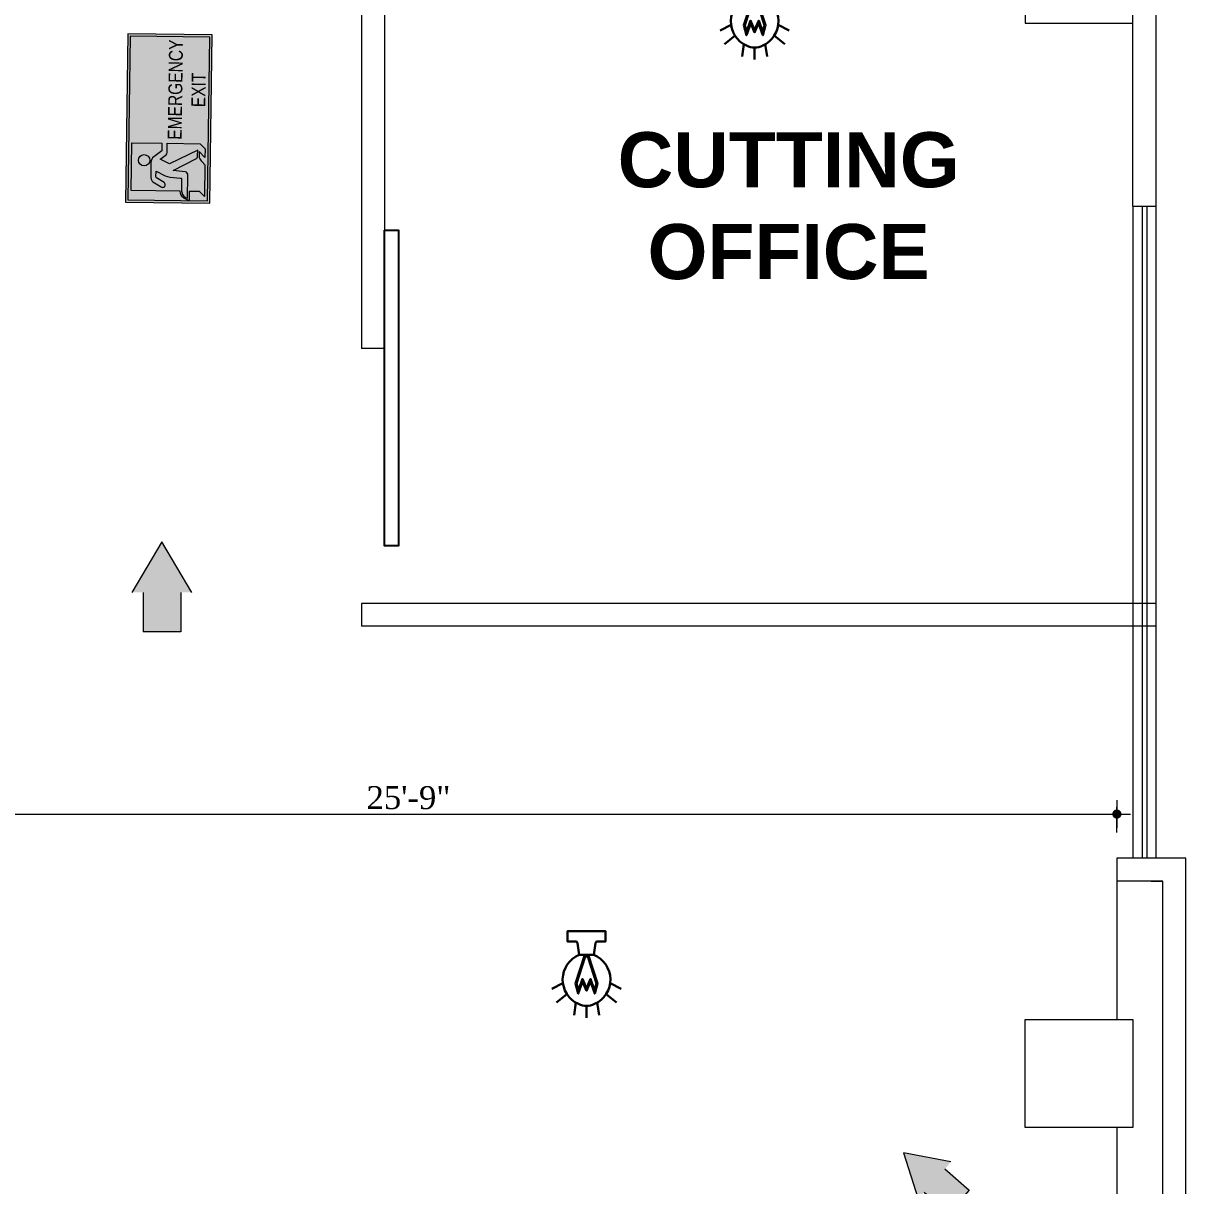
# Model space of a CAD drawing. Header units: inches. Extents: x -250485 to 735580, y -140410 to 288049.
# Drawn here: x 43845.2 to 44098.4, y 21421.7 to 21674.9 of the extents above; entities that cross this region are included whole.
import ezdxf

# ---------------------------------------------------------------- set-up
doc = ezdxf.new("R2010")
doc.units = ezdxf.units.IN
doc.header["$MEASUREMENT"] = 0
doc.header["$PDMODE"] = 35
doc.layers.get('0').update_dxf_attribs({"lineweight": 0})
doc.layers.get('Defpoints').update_dxf_attribs({"lineweight": 0})
doc.layers.add('A Door', color=10, linetype='Continuous')
doc.layers.add('A Furniture', color=7, linetype='Continuous')
for name, color, linetype, lineweight in [('COLUMN-2', 102, 'Continuous', 0), ('DIM 01', 250, 'Continuous', 9), ('DIM_WORKING', 7, 'Continuous', 0), ('Emergency Light', 251, 'Continuous', 15), ('evacuation plan', 162, 'Continuous', 13), ('Layer1', 134, 'Continuous', 0), ('WALL (I)', 7, 'Continuous', 0), ('window', 140, 'Continuous', 0)]:
    doc.layers.add(name, color=color, linetype=linetype, lineweight=lineweight)
doc.styles.add('DIM-3', font='arial.ttf', dxfattribs={"width": 0.8, "height": 6})
doc.styles.add('REG', font='times.ttf')
doc.styles.get("Standard").update_dxf_attribs({"font": 'arialbd.ttf', "height": 24})
doc.dimstyles.new('Dim-Pres', dxfattribs={"dimtxt": 5.5, "dimasz": 2, "dimexe": 1.5, "dimexo": 1.5, "dimgap": 1, "dimtad": 3, "dimdec": 0, "dimzin": 3, "dimdsep": 46, "dimlunit": 4, "dimtxsty": 'REG', "dimblk": 'point', "dimcen": 2, "dimclrd": 256, "dimclre": 256, "dimclrt": 7, "dimadec": 0, "dimazin": 0, "dimtfac": 0.75, "dimtdec": 0, "dimtmove": 1, "dimatfit": 3, "dimldrblk": 'point', "dimfxl": 0, "dimtolj": 1, "dimtzin": 0, "dimlwd": -1, "dimlwe": -1, "dimarcsym": 1})

# ---------------------------------------------------------------- blocks, each defined once
blk = doc.blocks.new('A$C16DB04AD')
at = {"layer": 'Emergency Light', "color": 154, "lineweight": 30}
for p, q in [((-6.537825528983376, -14.3932823043433), (-9.586205916086328, -15.97797261748929)), ((6.53782552893972, -14.3932823043433), (9.58620591602812, -15.97797261748929)), ((-5.430884954985231, -17.39914926863275), (-8.325307155027986, -19.7678718053503)), ((5.430884954927024, -17.39914926863275), (8.32530715498433, -19.7678718053503)), ((-2.947855078673456, -19.77826723671751), (-3.460393636632944, -23.21708098362433)), ((-2.91038304567337e-11, -20.70360844238894), (-2.91038304567337e-11, -24)), ((2.9478550786298, -19.77826723671751), (3.460393636589288, -23.21708098362433))]:
    blk.add_line(p, q, dxfattribs=at)
blk.add_lwpolyline([(-1.99680266190262, -6.567560826137196), (-2.489697232274921, -3.279178763215896, 0.3712780056704896), (-2.944603238065611, -2.887376694125123), (-5.249217542688712, -2.887376694125123), (-5.249217542688712, 0), (5.249217542688712, 0), (5.249217542688712, -2.887376694125123), (2.944603238065611, -2.887376694125123, 0.3712780056704896), (2.489697232274921, -3.279178763215896), (1.99680266190262, -6.567560826137196)], format="xyb", dxfattribs=at)
at = {"layer": 'Emergency Light', "color": 1, "lineweight": 30}
blk.add_lwpolyline([(-0.4329040910961339, -6.573705076996703), (-3.010552231469774, -14.48153607931454), (-2.28318827264593, -17.27446631714702), (-1.096346872873255, -13.9076215242967), (0, -16.50271311466349), (1.096346872873255, -13.9076215242967), (2.283188272660482, -17.27446631714702), (3.010552231469774, -14.48153607931454), (0.4273372012394248, -6.573705076996703)], dxfattribs=at)
blk.add_lwpolyline([(0.4273372012394248, -7.282025628781412, 0.6903614861504281), (-0.4329040910961339, -7.282025628781412), (-2.747414040059084, -14.4957025636686), (-2.247088542950223, -16.41685110662365), (-1.117494048405206, -13.21240496687824), (0, -15.85755266516935), (1.117494048405206, -13.21240496687824), (2.247088542950223, -16.41685110662365), (2.747414040073636, -14.4957025636686), (0.4273372012394248, -7.282025628781412)], format="xyb", dxfattribs=at)
at = {"layer": 'Emergency Light', "color": 154, "lineweight": 30}
blk.add_lwpolyline([(-2.021739374991739, -6.577722929127049), (1.99680266190262, -6.567560826137196)], dxfattribs=at)
for centre, radius, start, end in [((0.7757337109651417, -13.40674541570479), 7.379797001880024, 112.0671366794404, 245.9766584055333), ((-0.7757337109651417, -13.40674541570479), 7.379797001880024, 294.0233415944667, 67.93286331978692), ((-2.91038304567337e-11, -15.96131014602724), 4.742298296318141, 241.9689034068913, 298.0310965931087)]:
    blk.add_arc(centre, radius, start, end, dxfattribs=at)
blk = doc.blocks.new('WFE')
h = blk.add_hatch(color=255)
h.dxf.hatch_style = 1
h.paths.add_polyline_path([(-267898.1433733634, 138466.6514673265), (-267925.2152210808, 138466.6514673265), (-267925.2152210808, 138453.1155434678), (-267898.1433733634, 138453.1155434678)])
at = {"true_color": 0x00823c}
h = blk.add_hatch(color=116, dxfattribs=at)
h.dxf.hatch_style = 1
h.paths.add_polyline_path([(-267898.5258756561, 138466.2689650339), (-267924.8327187882, 138466.2689650339), (-267924.8327187882, 138453.4980457604), (-267898.5258756561, 138453.4980457604)])
h = blk.add_hatch(color=7)
h.dxf.hatch_style = 1
edge = h.paths.add_edge_path()
edge.add_line((-267915.6744491205, 138465.7634431905), (-267915.6727486578, 138460.9573687248))
edge.add_line((-267915.6727486578, 138460.9573687248), (-267916.8895614333, 138460.9544870083))
edge.add_line((-267916.8895614333, 138460.9544870083), (-267917.87105871, 138462.2173222445))
edge.add_arc((-267918.7893317125, 138461.48165424), 1.176619190669116, 38.69971898760642, 89.15524707418051)
edge.add_line((-267918.7719845971, 138462.6581455478), (-267920.9707394055, 138462.6581455478))
edge.add_arc((-267920.8924885166, 138460.1397884043), 2.519572563706694, 91.77973312110542, 103.5408335161946)
edge.add_arc((-267921.269166378, 138461.8324783165), 0.7863160683015855, 105.7358103676061, 142.632752567846)
edge.add_line((-267921.8941002662, 138462.3097105395), (-267922.6966219872, 138460.9737555197))
edge.add_arc((-267922.3340822165, 138460.7349817956), 0.434105950950216, 146.63054517546, 329.270018069313)
edge.add_line((-267921.9609312548, 138460.5131567827), (-267921.2355503596, 138461.7320627996))
edge.add_arc((-267921.0863358855, 138461.6395839131), 0.1755485794184475, 91.28897732825862, 148.210542767654, ccw=False)
edge.add_line((-267921.0902848509, 138461.8150880709), (-267920.1730555652, 138461.8150880709))
edge.add_line((-267920.1730555652, 138461.8150880709), (-267920.9083051807, 138460.3622693293))
edge.add_line((-267920.9083051807, 138460.3622693293), (-267921.1029317803, 138459.5727435406))
edge.add_line((-267921.1029317803, 138459.5727435406), (-267921.2455281714, 138457.8507773878))
edge.add_arc((-267921.3696225563, 138457.8342083925), 0.1251956387811932, -85.89797171521423, 7.605112044051509, ccw=False)
edge.add_line((-267921.3606669675, 138457.7093334735), (-267922.7916721809, 138457.7090901002))
edge.add_arc((-267922.8226293949, 138454.1823051489), 3.526920815978974, 89.4970852555569, 101.3594203515067)
edge.add_arc((-267923.3182768574, 138456.5124310193), 1.145133852293966, 100.0088957148411, 171.4142254162778)
edge.add_line((-267924.4505777411, 138456.6833878804), (-267920.806103328, 138456.6888242565))
edge.add_arc((-267920.7724425578, 138457.2766378236), 0.5887765595911209, 266.7225729509343, 344.0756619943568)
edge.add_line((-267920.2062603866, 138457.1150965409), (-267920.0104813101, 138459.0927239523))
edge.add_line((-267920.0104813101, 138459.0927239523), (-267918.1301423138, 138455.4758428936))
edge.add_arc((-267917.6210458838, 138455.7390328419), 0.5731039380883842, 207.3378176295509, 270.1311377057232)
edge.add_line((-267917.6197341734, 138455.1659304049), (-267916.72406646, 138455.1663616364))
edge.add_line((-267916.72406646, 138455.1663616364), (-267918.9444771755, 138459.693860588))
edge.add_line((-267918.9444771755, 138459.693860588), (-267918.2484623417, 138461.190255992))
edge.add_line((-267918.2484623417, 138461.190255992), (-267917.5053947943, 138460.2447554035))
edge.add_arc((-267917.1584642787, 138460.5593501622), 0.4683274973990155, 222.2015748718485, 269.5544672066914)
edge.add_line((-267917.1621059633, 138460.0910368238), (-267915.6724423227, 138460.0915638896))
edge.add_line((-267915.6724423228, 138460.0915638896), (-267915.6705680375, 138454.7942088985))
edge.add_line((-267915.6705680375, 138454.7942088985), (-267916.4786730824, 138453.9865124001))
edge.add_line((-267916.4786730824, 138453.9865124001), (-267917.8889632509, 138453.9865124001))
edge.add_line((-267917.8889632509, 138453.9865124001), (-267916.9142395277, 138454.9149537034))
edge.add_line((-267916.9142395278, 138454.9149537034), (-267917.8677540817, 138454.9147004991))
edge.add_arc((-267917.2928645756, 138453.2514438352), 1.75980699914098, 109.0672421766319, 137.8745875111013)
edge.add_line((-267918.5980754372, 138454.43184431), (-267919.0613516869, 138453.9865124001))
edge.add_line((-267919.0613516869, 138453.9865124001), (-267924.1528905804, 138453.9865124001))
edge.add_line((-267924.1528905804, 138453.9865124001), (-267923.3551124053, 138454.7842905752))
edge.add_line((-267923.3551124053, 138454.7842905752), (-267923.3551124053, 138456.4445316423))
edge.add_line((-267923.3551124053, 138456.4445316423), (-267924.8296858598, 138456.4338454361))
edge.add_arc((-267918.8801568555, 138454.1912596334), 6.358151182259271, 150.9073365523647, 159.3468171736915, ccw=False)
edge.add_arc((-267923.3456624063, 138456.5662882149), 1.304769254049342, 89.75219609544689, 146.6944412013731, ccw=False)
edge.add_line((-267923.3400193047, 138457.8710452657), (-267923.3400193047, 138465.7634431905))
edge.add_line((-267923.3400193047, 138465.7634431905), (-267915.6744491205, 138465.7634431905))
edge = h.paths.add_edge_path(flags=16)
edge.add_arc((-267918.45373579, 138463.7620980496), 0.9120545275983729, 0, 360)
h = blk.add_hatch(color=7)
h.dxf.hatch_style = 1
h.paths.add_polyline_path([(-267910.187987826, 138462.5504935278), (-267910.1889133973, 138463.8305586034), (-267907.5512666517, 138463.8291702465), (-267909.1842057765, 138465.3609907092), (-267907.5364575113, 138465.3621476734), (-267905.1563509735, 138463.1865923877), (-267907.5339121903, 138461.0235323142), (-267909.192535918, 138461.0214497788), (-267907.5512666517, 138462.5530388488)])
at = {"color": 255}
blk.add_lwpolyline([(-267898.1433733634, 138466.6514673265), (-267925.2152210808, 138466.6514673265), (-267925.2152210808, 138453.1155434678), (-267898.1433733634, 138453.1155434678)], close=True, dxfattribs=at)
at = {"color": 116, "true_color": 0x00823c}
blk.add_lwpolyline([(-267898.5258756561, 138466.2689650339), (-267924.8327187882, 138466.2689650339), (-267924.8327187882, 138453.4980457604), (-267898.5258756561, 138453.4980457604)], close=True, dxfattribs=at)
at = {"color": 255}
blk.add_lwpolyline([(-267915.6744491205, 138465.7634431905), (-267915.6727486578, 138460.9573687248), (-267916.8895614333, 138460.9544870083), (-267917.87105871, 138462.2173222445, 0.2237808893130201), (-267918.7719845971, 138462.6581455478), (-267920.9707394055, 138462.6581455478, 0.05136257681207604), (-267921.4824169343, 138462.5893251699, 0.1623987741432927), (-267921.8941002662, 138462.3097105395), (-267922.6966219872, 138460.9737555197, 1.023303156055863), (-267921.9609312548, 138460.5131567827), (-267921.2355503595, 138461.7320627996, -0.2536033687598348), (-267921.0902848509, 138461.8150880709), (-267920.1730555652, 138461.8150880709), (-267920.9083051807, 138460.3622693293), (-267921.1029317803, 138459.5727435406), (-267921.2455281714, 138457.8507773878, -0.4322366681222441), (-267921.3606669675, 138457.7093334735), (-267922.7916721809, 138457.7090901003, 0.0518054719081326), (-267923.5173023535, 138457.6401368282, 0.3220534337755069), (-267924.4505777411, 138456.6833878804), (-267920.806103328, 138456.6888242565, 0.350945090498983), (-267920.2062603866, 138457.1150965409), (-267920.0104813101, 138459.0927239523), (-267918.1301423138, 138455.4758428936, 0.2810558738134751), (-267917.6197341734, 138455.1659304049), (-267916.72406646, 138455.1663616364), (-267918.9444771755, 138459.693860588), (-267918.2484623417, 138461.190255992), (-267917.5053947943, 138460.2447554035, 0.2096072157200947), (-267917.1621059633, 138460.0910368238), (-267915.6724423228, 138460.0915638896), (-267915.6705680375, 138454.7942088985), (-267916.4786730824, 138453.9865124001), (-267917.8889632509, 138453.9865124001), (-267916.9142395278, 138454.9149537034), (-267917.8677540817, 138454.9147004991, 0.1263619401363658), (-267918.5980754372, 138454.43184431), (-267919.0613516869, 138453.9865124001), (-267924.1528905804, 138453.9865124001), (-267923.3551124053, 138454.7842905752), (-267923.3551124053, 138456.4445316423), (-267924.8296858599, 138456.4338454361, -0.03684083481239055), (-267924.436128649, 138457.2827421073, -0.2536994062705348), (-267923.3400193047, 138457.8710452657), (-267923.3400193047, 138465.7634431905), (-267915.6744491205, 138465.7634431905)], format="xyb", close=True, dxfattribs=at)
blk.add_circle((-267918.45373579, 138463.7620980496), 0.9120545275983729, dxfattribs=at)
at = {"layer": 'DIM 01', "color": 255, "lineweight": -2, "insert": (-267908.2585586832, 138460.0187227191), "char_height": 2.235157175023465, "attachment_point": 1, "style": 'DIM-3'}
blk.add_mtext_dynamic_manual_height_columns('\\pi-6.82409;{\\C0;EMERGENCY\\P\\pi-1.53473;EXIT}', width=2.235157175023465, gutter_width=11.17578587511733, heights=[0], dxfattribs=at)
blk = doc.blocks.new('hfev')
at = {"layer": 'evacuation plan'}
h = blk.add_hatch(color=60, dxfattribs=at)
h.dxf.hatch_style = 1
h.paths.add_polyline_path([(40299.06013279775, 13041.13714451433), (40287.1843532685, 13021.1588123658), (40310.935912327, 13021.1588123658)])
h.paths.add_polyline_path([(40306.54383744636, 13021.1588123658), (40291.57642814914, 13021.1588123658), (40291.57642814914, 13005.53081568079), (40306.54383744636, 13005.53081568079)])
at = {"layer": 'evacuation plan', "color": 9, "true_color": 0xafd9aa}
for p, q in [((40287.1843532685, 13021.1588123658), (40299.06013279775, 13041.13714451433)), ((40299.06013279775, 13041.13714451433), (40310.935912327, 13021.1588123658)), ((40291.57642814914, 13021.1588123658), (40291.57642814914, 13005.53081568079)), ((40306.54383744636, 13021.1588123658), (40306.54383744636, 13005.53081568079)), ((40291.57642814914, 13005.53081568079), (40306.54383744636, 13005.53081568079))]:
    blk.add_line(p, q, dxfattribs=at)
blk = doc.blocks.new('dot')
at = {"color": 4}
for p, q in [((0, 1.5), (0, -1.5)), ((-1.5, 0), (1.5, 0))]:
    blk.add_line(p, q, dxfattribs=at)
at = {"color": 6, "const_width": 0.5}
blk.add_lwpolyline([(-0.25, 0, 1), (0.25, 0, 1)], format="xyb", close=True, dxfattribs=at)
blk = doc.blocks.new('point')
blk.add_blockref('dot', (0, 0))
blk = doc.blocks.new('*D819')
at = {"layer": 'Defpoints', "color": 0, "ltscale": 30, "transparency": 16777216}
for p in [(44083.3531236977, 21502.65404585135), (43774.81329939063, 21492.53056051579), (44083.3531236977, 21493.0325564546)]:
    blk.add_point(p, dxfattribs=at)
at = {"layer": 'Layer1', "ltscale": 30, "transparency": 16777216}
for p, q in [((43774.81329939063, 21498.65404585135), (43774.81329939063, 21504.15404585135)), ((44083.3531236977, 21498.65404585135), (44083.3531236977, 21504.15404585135)), ((43776.81329939063, 21502.65404585135), (44081.3531236977, 21502.65404585135))]:
    blk.add_line(p, q, dxfattribs=at)
at = {"layer": 'Layer1', "ltscale": 30, "transparency": 16777216, "xscale": 2, "yscale": 2, "zscale": 2, "rotation": 180}
blk.add_blockref('point', (43774.81329939063, 21502.65404585135), dxfattribs=at)
at = {"layer": 'Layer1', "ltscale": 30, "transparency": 16777216, "xscale": 2, "yscale": 2, "zscale": 2}
blk.add_blockref('point', (44083.3531236977, 21502.65404585135), dxfattribs=at)
at = {"layer": 'Layer1', "color": 7, "ltscale": 30, "transparency": 16777216, "insert": (43929.08321154417, 21506.20451448869), "char_height": 5, "attachment_point": 5, "style": 'REG'}
blk.add_mtext('\\A1;25\'-9"', dxfattribs=at)

msp = doc.modelspace()

# ---------------------------------------------------------------- linework, layer by layer
at = {"layer": 'A Door', "color": 7, "ltscale": 30}
msp.add_lwpolyline([(43923.85312369774, 21629.85866514799), (43926.93184043149, 21629.85866514799), (43926.93184043149, 21561.04786588538), (43923.85312369774, 21561.04786588538)], close=True, dxfattribs=at)
at = {"layer": 'COLUMN-2', "color": 7}
for points in [[(44063.35312369771, 21674.89006958198), (44086.85312369771, 21674.89006958198), (44086.85312369771, 21698.390069582), (44063.35312369771, 21698.390069582)], [(44063.35312369771, 21457.89006958198), (44086.85312369771, 21457.89006958198), (44086.85312369771, 21434.390069582), (44063.35312369771, 21434.390069582)]]:
    msp.add_lwpolyline(points, close=True, dxfattribs=at)
at = {"layer": 'DIM_WORKING', "color": 7, "ltscale": 30}
for p, q in [((43923.85312369774, 21711.98927400687), (43923.85312369774, 21604.07531155665)), ((43918.85312369774, 21698.53255645459), (43918.85312369774, 21604.07531155665)), ((44091.85312369771, 21698.390069582), (44091.85312369771, 21635.0325564546)), ((43923.85312369775, 21604.07531155665), (43918.85312369774, 21604.07531155665)), ((43918.85312369774, 21548.54303057057), (43918.85312369774, 21543.54303057056)), ((44091.8531236977, 21548.54303057057), (43918.85312369774, 21548.54303057057)), ((44091.8531236977, 21543.54303057056), (43918.85312369774, 21543.54303057056))]:
    msp.add_line(p, q, dxfattribs=at)
for points in [[(44083.3531236977, 21488.0325564546), (44083.35312369771, 21458.0325564546)], [(44083.35312369771, 21434.5325564546), (44083.35312369771, 21404.5325564546)]]:
    msp.add_lwpolyline(points, dxfattribs=at)
at = {"layer": 'WALL (I)', "color": 7, "ltscale": 30}
for p, q in [((44086.85312369771, 21635.0325564546), (44086.85312369771, 21674.89006958198)), ((44086.85312369771, 21635.0325564546), (44091.85312369771, 21635.0325564546)), ((44098.35312369771, 21493.0325564546), (44083.3531236977, 21493.0325564546)), ((44083.3531236977, 21493.0325564546), (44083.3531236977, 21488.0325564546)), ((44098.35312369771, 21399.5325564546), (44098.35312369771, 21493.0325564546)), ((44093.35312369771, 21488.0325564546), (44083.35312369771, 21488.0325564546)), ((44090.85312369771, 21488.0325564546), (44093.35312369771, 21488.0325564546)), ((44093.35312369771, 21404.53255645459), (44093.35312369771, 21488.0325564546))]:
    msp.add_line(p, q, dxfattribs=at)
at = {"layer": 'window', "color": 7, "ltscale": 30}
for p, q in [((44086.85312369771, 21635.0325564546), (44086.85312369771, 21493.0325564546)), ((44088.85312369771, 21635.0325564546), (44088.85312369771, 21493.0325564546)), ((44089.85312369771, 21635.0325564546), (44089.85312369769, 21493.0325564546)), ((44091.85312369771, 21635.0325564546), (44091.85312369769, 21493.0325564546))]:
    msp.add_line(p, q, dxfattribs=at)

# ---------------------------------------------------------------- block references
at = {"layer": 'DIM 01', "color": 63, "lineweight": -2, "xscale": 1.354657076082979, "yscale": 1.354657076080912, "zscale": 1.354657076082979, "rotation": 89.17891329344738}
msp.add_blockref('WFE', (236624.1201592601, 381857.4874424284), dxfattribs=at)
at = {"layer": 'Emergency Light', "lineweight": 30, "xscale": 0.7868064756185049, "yscale": 0.7868064756185049, "zscale": 0.7868064756213451}
for p in [(44004.46604632455, 21685.88050846691), (43967.84937815138, 21477.14973665131)]:
    msp.add_blockref('A$C16DB04AD', p, dxfattribs=at)
at = {"layer": 'evacuation plan', "color": 11, "true_color": 0xf27172, "xscale": -0.5499328878868255, "yscale": 0.5499328878868255, "zscale": 0.5499328876488784}
msp.add_blockref('hfev', (66037.15634363843, 14390.16253287955), dxfattribs=at)
at = {"layer": 'evacuation plan', "color": 11, "true_color": 0xf27172, "xscale": -0.4530363550475318, "yscale": 0.4530363550470611, "zscale": 0.4530363548521464, "rotation": 48.57524525272341}
msp.add_blockref('hfev', (60546.35760293897, 31209.35545503936), dxfattribs=at)

# ---------------------------------------------------------------- texts
at = {"layer": 'A Furniture', "color": 7, "ltscale": 0.25, "insert": (44011.87765609037, 21618.9848099928), "char_height": 12, "width": 203.680229402502, "attachment_point": 8, "rotation": 359.99967843720754}
msp.add_mtext('CUTTING \\POFFICE ', dxfattribs=at)

# ---------------------------------------------------------------- dimensions: what is measured, and where the dimension line sits
at = {"layer": 'Layer1', "ltscale": 30}
dim = msp.add_linear_dim(base=(44083.3531236977, 21502.65404585135), p1=(43774.81329939063, 21492.53056051579), p2=(44083.3531236977, 21493.0325564546), dimstyle='Dim-Pres', override={"dimtxt": 5, "dimfxl": 4, "dimfxlon": 1}, dxfattribs=at)
dim.commit()
dim.dimension.update_dxf_attribs({"geometry": '*D819', "text_midpoint": (43929.08321154417, 21506.20451448869)})

doc.saveas('drawing.dxf')
